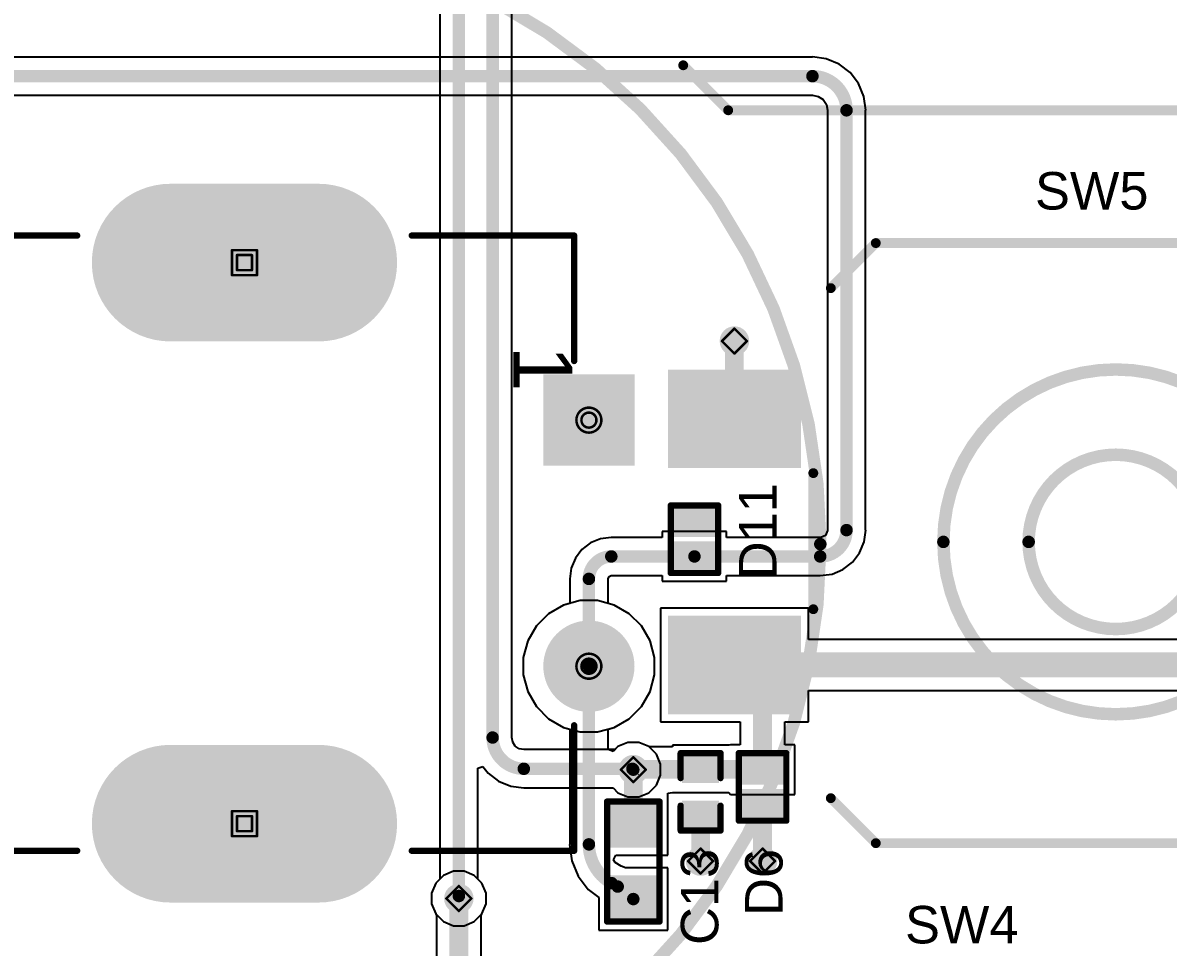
# Model space of a CAD drawing. Header units: inches. Extents: x -4 to 238, y -5 to 115.
# Drawn here: x 73.89 to 97.17, y 17.55 to 36.33 of the extents above; entities that cross this region are included whole.
import ezdxf

# ---------------------------------------------------------------- set-up
doc = ezdxf.new("R2010")
doc.units = ezdxf.units.IN
for name, color, linetype in [('Bottom Layer', 5, 'Continuous'), ('Bottom Solder', 6, 'Continuous'), ('Drill Drawing', 1, 'Continuous'), ('Mechanical 13', 56, 'Continuous'), ('Multi-Layer', 9, 'Continuous'), ('Pad Holes', 156, 'Continuous'), ('Top Layer', 1, 'Continuous'), ('Top Overlay', 2, 'Continuous'), ('Top Paste', 8, 'Continuous'), ('Top Solder', 216, 'Continuous'), ('Via Holes', 16, 'Continuous')]:
    doc.layers.add(name, color=color, linetype=linetype)
doc.styles.add('Arial', font='', dxfattribs={"height": 0.2})
doc.styles.get('Arial').set_extended_font_data('Arial')

# ---------------------------------------------------------------- blocks, each defined once
blk = doc.blocks.new('R___0603_3')
at = {"layer": 'Top Layer'}
for points in [[(-0.381, 0.4445), (-0.381, -0.4445), (-1.143, -0.4445), (-1.143, 0.4445)], [(1.143, 0.4445), (1.143, -0.4445), (0.381, -0.4445), (0.381, 0.4445)]]:
    blk.add_hatch(color=1, dxfattribs=at).paths.add_polyline_path(points)
at = {"layer": 'Top Paste'}
for points in [[(-0.381, 0.4445), (-0.381, -0.4445), (-1.143, -0.4445), (-1.143, 0.4445)], [(1.143, 0.4445), (1.143, -0.4445), (0.381, -0.4445), (0.381, 0.4445)]]:
    blk.add_hatch(color=8, dxfattribs=at).paths.add_polyline_path(points)
at = {"layer": 'Top Solder'}
for points in [[(-0.2794, 0.5461), (-0.2794, -0.5461), (-1.2446, -0.5461), (-1.2446, 0.5461)], [(1.2446, 0.5461), (1.2446, -0.5461), (0.2794, -0.5461), (0.2794, 0.5461)]]:
    blk.add_hatch(color=216, dxfattribs=at).paths.add_polyline_path(points)
at = {"layer": 'Top Overlay', "const_width": 0.127}
for points in [[(-1.2192, 0.5334), (-1.2192, -0.5334)], [(-1.2192, 0.5334), (1.2192, 0.5334)], [(1.2192, 0.5334), (1.2192, -0.5334)], [(-1.2192, -0.5334), (1.2192, -0.5334)]]:
    blk.add_lwpolyline(points, dxfattribs=at)
at = {"layer": 'Top Overlay', "const_width": 0.0635}
for points in [[(-1.25095, 0.5334, 1), (-1.18745, 0.5334, 1)], [(-1.25095, 0.5334, 1), (-1.18745, 0.5334, 1)], [(1.18745, 0.5334, 1), (1.25095, 0.5334, 1)], [(1.18745, 0.5334, 1), (1.25095, 0.5334, 1)], [(-1.25095, -0.5334, 1), (-1.18745, -0.5334, 1)], [(-1.25095, -0.5334, 1), (-1.18745, -0.5334, 1)], [(1.18745, -0.5334, 1), (1.25095, -0.5334, 1)], [(1.18745, -0.5334, 1), (1.25095, -0.5334, 1)]]:
    blk.add_lwpolyline(points, format="xyb", close=True, dxfattribs=at)
blk = doc.blocks.new('SOD_882_B__D___________8')
at = {"layer": 'Top Layer'}
for points in [[(-0.1, -0.4), (-0.6, -0.4), (-0.6, 0.4), (-0.1, 0.4)], [(0.6, -0.4), (0.1, -0.4), (0.1, 0.4), (0.6, 0.4)]]:
    blk.add_hatch(color=1, dxfattribs=at).paths.add_polyline_path(points)
at = {"layer": 'Top Paste'}
for points in [[(-0.1, -0.4), (-0.6, -0.4), (-0.6, 0.4), (-0.1, 0.4)], [(0.6, -0.4), (0.1, -0.4), (0.1, 0.4), (0.6, 0.4)]]:
    blk.add_hatch(color=8, dxfattribs=at).paths.add_polyline_path(points)
at = {"layer": 'Top Solder'}
for points in [[(-0.045, -0.455), (-0.655, -0.455), (-0.655, 0.455), (-0.045, 0.455)], [(0.655, -0.455), (0.045, -0.455), (0.045, 0.455), (0.655, 0.455)]]:
    blk.add_hatch(color=216, dxfattribs=at).paths.add_polyline_path(points)
at = {"layer": 'Top Overlay', "const_width": 0.127}
for points in [[(-0.686, -0.483), (-0.686, 0.483)], [(0.686, 0.483), (-0.686, 0.483)], [(0.686, -0.483), (0.686, 0.483)], [(0.686, -0.483), (-0.686, -0.483)]]:
    blk.add_lwpolyline(points, dxfattribs=at)
at = {"layer": 'Top Overlay', "const_width": 0.0635}
for points in [[(-0.718, 0.483, 1), (-0.654, 0.483, 1)], [(-0.718, 0.483, 1), (-0.654, 0.483, 1)], [(0.654, 0.483, 1), (0.718, 0.483, 1)], [(0.654, 0.483, 1), (0.718, 0.483, 1)], [(-0.718, -0.483, 1), (-0.654, -0.483, 1)], [(-0.718, -0.483, 1), (-0.654, -0.483, 1)], [(0.654, -0.483, 1), (0.718, -0.483, 1)], [(0.654, -0.483, 1), (0.718, -0.483, 1)]]:
    blk.add_lwpolyline(points, format="xyb", close=True, dxfattribs=at)
blk = doc.blocks.new('TL3300CF160Q__17')
at = {"layer": 'Top Layer'}
for points in [[(-6.5, 1.6), (-9, 1.6), (-9, 3.4), (-6.5, 3.4)], [(9, 1.6), (6.5, 1.6), (6.5, 3.4), (9, 3.4)], [(-6.5, -3.4), (-9, -3.4), (-9, -1.6), (-6.5, -1.6)], [(9, -3.4), (6.5, -3.4), (6.5, -1.6), (9, -1.6)]]:
    blk.add_hatch(color=1, dxfattribs=at).paths.add_polyline_path(points)
at = {"layer": 'Top Paste'}
for points in [[(-6.5, 1.6), (-9, 1.6), (-9, 3.4), (-6.5, 3.4)], [(9, 1.6), (6.5, 1.6), (6.5, 3.4), (9, 3.4)], [(-6.5, -3.4), (-9, -3.4), (-9, -1.6), (-6.5, -1.6)], [(9, -3.4), (6.5, -3.4), (6.5, -1.6), (9, -1.6)]]:
    blk.add_hatch(color=8, dxfattribs=at).paths.add_polyline_path(points)
at = {"layer": 'Top Solder'}
for points in [[(-6.398, 1.498), (-9.102, 1.498), (-9.102, 3.502), (-6.398, 3.502)], [(9.102, 1.498), (6.398, 1.498), (6.398, 3.502), (9.102, 3.502)], [(-6.398, -3.502), (-9.102, -3.502), (-9.102, -1.498), (-6.398, -1.498)], [(9.102, -3.502), (6.398, -3.502), (6.398, -1.498), (9.102, -1.498)]]:
    blk.add_hatch(color=216, dxfattribs=at).paths.add_polyline_path(points)
at = {"layer": 'Top Overlay', "const_width": 0.2}
for points in [[(-4.953, 6.121), (-5.867, 5.207)], [(4.877, 6.121), (-4.953, 6.121)], [(5.791, 5.207), (4.877, 6.121)], [(-7.087, 3.658), (-7.214, 3.785)], [(-6.96, 3.785), (-7.214, 3.785)], [(-6.96, 3.785), (-7.087, 3.658)], [(-6.121, 1.342), (-6.121, -1.295)], [(6.147, 1.368), (6.147, -1.397)], [(-4.953, -6.071), (-5.867, -5.156)], [(5.791, -5.156), (4.877, -6.071)], [(4.877, -6.071), (-4.953, -6.071)]]:
    blk.add_lwpolyline(points, dxfattribs=at)
at = {"layer": 'Top Overlay'}
for points, const_width in [([(-5.003, 6.121, 1), (-4.903, 6.121, 1)], 0.1), ([(-5.003, 6.121, 1), (-4.903, 6.121, 1)], 0.1), ([(4.827, 6.121, 1), (4.927, 6.121, 1)], 0.1), ([(4.827, 6.121, 1), (4.927, 6.121, 1)], 0.1), ([(-5.917, 5.207, 1), (-5.817, 5.207, 1)], 0.1), ([(5.741, 5.207, 1), (5.841, 5.207, 1)], 0.1), ([(-7.264, 3.785, 1), (-7.164, 3.785, 1)], 0.1), ([(-7.264, 3.785, 1), (-7.164, 3.785, 1)], 0.1), ([(-7.137, 3.658, 1), (-7.037, 3.658, 1)], 0.1), ([(-7.137, 3.658, 1), (-7.037, 3.658, 1)], 0.1), ([(-7.01, 3.785, 1), (-6.91, 3.785, 1)], 0.1), ([(-7.01, 3.785, 1), (-6.91, 3.785, 1)], 0.1), ([(3.503, 0, 1), (-3.503, 0, 1)], 0.254), ([(1.771, 0, 1), (-1.771, 0, 1)], 0.254), ([(-6.171, 1.342, 1), (-6.071, 1.342, 1)], 0.1), ([(6.097, 1.368, 1), (6.197, 1.368, 1)], 0.1), ([(-3.567, 0, 1), (-3.44, 0, 1)], 0.127), ([(-1.834, 0, 1), (-1.707, 0, 1)], 0.127), ([(1.707, 0, 1), (1.834, 0, 1)], 0.127), ([(3.44, 0, 1), (3.567, 0, 1)], 0.127), ([(-6.171, -1.295, 1), (-6.071, -1.295, 1)], 0.1), ([(6.097, -1.397, 1), (6.197, -1.397, 1)], 0.1), ([(-5.917, -5.156, 1), (-5.817, -5.156, 1)], 0.1), ([(5.741, -5.156, 1), (5.841, -5.156, 1)], 0.1), ([(-5.003, -6.071, 1), (-4.903, -6.071, 1)], 0.1), ([(-5.003, -6.071, 1), (-4.903, -6.071, 1)], 0.1), ([(4.827, -6.071, 1), (4.927, -6.071, 1)], 0.1), ([(4.827, -6.071, 1), (4.927, -6.071, 1)], 0.1)]:
    blk.add_lwpolyline(points, format="xyb", close=True, dxfattribs=dict(at, const_width=const_width))
blk = doc.blocks.new('TL3300CF160Q__18')
at = {"layer": 'Top Layer'}
for points in [[(-6.5, 1.6), (-9, 1.6), (-9, 3.4), (-6.5, 3.4)], [(9, 1.6), (6.5, 1.6), (6.5, 3.4), (9, 3.4)], [(-6.5, -3.4), (-9, -3.4), (-9, -1.6), (-6.5, -1.6)], [(9, -3.4), (6.5, -3.4), (6.5, -1.6), (9, -1.6)]]:
    blk.add_hatch(color=1, dxfattribs=at).paths.add_polyline_path(points)
at = {"layer": 'Top Paste'}
for points in [[(-6.5, 1.6), (-9, 1.6), (-9, 3.4), (-6.5, 3.4)], [(9, 1.6), (6.5, 1.6), (6.5, 3.4), (9, 3.4)], [(-6.5, -3.4), (-9, -3.4), (-9, -1.6), (-6.5, -1.6)], [(9, -3.4), (6.5, -3.4), (6.5, -1.6), (9, -1.6)]]:
    blk.add_hatch(color=8, dxfattribs=at).paths.add_polyline_path(points)
at = {"layer": 'Top Solder'}
for points in [[(-6.398, 1.498), (-9.102, 1.498), (-9.102, 3.502), (-6.398, 3.502)], [(9.102, 1.498), (6.398, 1.498), (6.398, 3.502), (9.102, 3.502)], [(-6.398, -3.502), (-9.102, -3.502), (-9.102, -1.498), (-6.398, -1.498)], [(9.102, -3.502), (6.398, -3.502), (6.398, -1.498), (9.102, -1.498)]]:
    blk.add_hatch(color=216, dxfattribs=at).paths.add_polyline_path(points)
at = {"layer": 'Top Overlay', "const_width": 0.2}
for points in [[(-4.953, 6.121), (-5.867, 5.207)], [(4.877, 6.121), (-4.953, 6.121)], [(5.791, 5.207), (4.877, 6.121)], [(-7.087, 3.658), (-7.214, 3.785)], [(-6.96, 3.785), (-7.214, 3.785)], [(-6.96, 3.785), (-7.087, 3.658)], [(-6.121, 1.342), (-6.121, -1.295)], [(6.147, 1.368), (6.147, -1.397)], [(-4.953, -6.071), (-5.867, -5.156)], [(5.791, -5.156), (4.877, -6.071)], [(4.877, -6.071), (-4.953, -6.071)]]:
    blk.add_lwpolyline(points, dxfattribs=at)
at = {"layer": 'Top Overlay'}
for points, const_width in [([(-5.003, 6.121, 1), (-4.903, 6.121, 1)], 0.1), ([(-5.003, 6.121, 1), (-4.903, 6.121, 1)], 0.1), ([(4.827, 6.121, 1), (4.927, 6.121, 1)], 0.1), ([(4.827, 6.121, 1), (4.927, 6.121, 1)], 0.1), ([(-5.917, 5.207, 1), (-5.817, 5.207, 1)], 0.1), ([(5.741, 5.207, 1), (5.841, 5.207, 1)], 0.1), ([(-7.264, 3.785, 1), (-7.164, 3.785, 1)], 0.1), ([(-7.264, 3.785, 1), (-7.164, 3.785, 1)], 0.1), ([(-7.137, 3.658, 1), (-7.037, 3.658, 1)], 0.1), ([(-7.137, 3.658, 1), (-7.037, 3.658, 1)], 0.1), ([(-7.01, 3.785, 1), (-6.91, 3.785, 1)], 0.1), ([(-7.01, 3.785, 1), (-6.91, 3.785, 1)], 0.1), ([(3.503, 0, 1), (-3.503, 0, 1)], 0.254), ([(1.771, 0, 1), (-1.771, 0, 1)], 0.254), ([(-6.171, 1.342, 1), (-6.071, 1.342, 1)], 0.1), ([(6.097, 1.368, 1), (6.197, 1.368, 1)], 0.1), ([(-3.567, 0, 1), (-3.44, 0, 1)], 0.127), ([(-1.834, 0, 1), (-1.707, 0, 1)], 0.127), ([(1.707, 0, 1), (1.834, 0, 1)], 0.127), ([(3.44, 0, 1), (3.567, 0, 1)], 0.127), ([(-6.171, -1.295, 1), (-6.071, -1.295, 1)], 0.1), ([(6.097, -1.397, 1), (6.197, -1.397, 1)], 0.1), ([(-5.917, -5.156, 1), (-5.817, -5.156, 1)], 0.1), ([(5.741, -5.156, 1), (5.841, -5.156, 1)], 0.1), ([(-5.003, -6.071, 1), (-4.903, -6.071, 1)], 0.1), ([(-5.003, -6.071, 1), (-4.903, -6.071, 1)], 0.1), ([(4.827, -6.071, 1), (4.927, -6.071, 1)], 0.1), ([(4.827, -6.071, 1), (4.927, -6.071, 1)], 0.1)]:
    blk.add_lwpolyline(points, format="xyb", close=True, dxfattribs=dict(at, const_width=const_width))
blk = doc.blocks.new('PEC11R_4215F_S0024_20')
at = {"layer": 'Bottom Layer'}
blk.add_hatch(color=5, dxfattribs=at).paths.add_polyline_path([(-3.325, 7.825), (-1.675, 7.825), (-1.675, 6.175), (-3.325, 6.175)])
h = blk.add_hatch(color=5, dxfattribs=at)
edge = h.paths.add_edge_path()
edge.add_arc((2.5, 7), 0.825, 0, 360)
h = blk.add_hatch(color=5, dxfattribs=at)
edge = h.paths.add_edge_path()
edge.add_arc((-5.7, -1.5), 1.5, 180, 360)
edge.add_line((-4.2, -1.5), (-4.2, 1.5))
edge.add_arc((-5.7, 1.5), 1.5, 0, 180)
edge.add_line((-7.2, 1.5), (-7.2, -1.5))
h = blk.add_hatch(color=5, dxfattribs=at)
edge = h.paths.add_edge_path()
edge.add_arc((5.7, -1.5), 1.5, 180, 360)
edge.add_line((7.2, -1.5), (7.2, 1.5))
edge.add_arc((5.7, 1.5), 1.5, 0, 180)
edge.add_line((4.2, 1.5), (4.2, -1.5))
h = blk.add_hatch(color=5, dxfattribs=at)
edge = h.paths.add_edge_path()
edge.add_arc((-2.5, -7.5), 0.825, 0, 360)
h = blk.add_hatch(color=5, dxfattribs=at)
edge = h.paths.add_edge_path()
edge.add_arc((0, -7.5), 0.825, 0, 360)
h = blk.add_hatch(color=5, dxfattribs=at)
edge = h.paths.add_edge_path()
edge.add_arc((2.5, -7.5), 0.825, 0, 360)
at = {"layer": 'Bottom Solder'}
blk.add_hatch(color=6, dxfattribs=at).paths.add_polyline_path([(-3.427, 7.927), (-1.573, 7.927), (-1.573, 6.073), (-3.427, 6.073)])
h = blk.add_hatch(color=6, dxfattribs=at)
edge = h.paths.add_edge_path()
edge.add_arc((2.5, 7), 0.927, 0, 360)
h = blk.add_hatch(color=6, dxfattribs=at)
edge = h.paths.add_edge_path()
edge.add_arc((-5.7, -1.5), 1.602, 180, 360)
edge.add_line((-4.098, -1.5), (-4.098, 1.5))
edge.add_arc((-5.7, 1.5), 1.602, 0, 180)
edge.add_line((-7.302, 1.5), (-7.302, -1.5))
h = blk.add_hatch(color=6, dxfattribs=at)
edge = h.paths.add_edge_path()
edge.add_arc((5.7, -1.5), 1.602, 180, 360)
edge.add_line((7.302, -1.5), (7.302, 1.5))
edge.add_arc((5.7, 1.5), 1.602, 0, 180)
edge.add_line((4.098, 1.5), (4.098, -1.5))
h = blk.add_hatch(color=6, dxfattribs=at)
edge = h.paths.add_edge_path()
edge.add_arc((-2.5, -7.5), 0.927, 0, 360)
h = blk.add_hatch(color=6, dxfattribs=at)
edge = h.paths.add_edge_path()
edge.add_arc((0, -7.5), 0.927, 0, 360)
h = blk.add_hatch(color=6, dxfattribs=at)
edge = h.paths.add_edge_path()
edge.add_arc((2.5, -7.5), 0.927, 0, 360)
at = {"layer": 'Multi-Layer'}
blk.add_hatch(color=9, dxfattribs=at).paths.add_polyline_path([(-3.325, 7.825), (-1.675, 7.825), (-1.675, 6.175), (-3.325, 6.175)])
h = blk.add_hatch(color=9, dxfattribs=at)
edge = h.paths.add_edge_path()
edge.add_arc((2.5, 7), 0.825, 0, 360)
h = blk.add_hatch(color=9, dxfattribs=at)
edge = h.paths.add_edge_path()
edge.add_arc((-5.7, -1.5), 1.5, 180, 360)
edge.add_line((-4.2, -1.5), (-4.2, 1.5))
edge.add_arc((-5.7, 1.5), 1.5, 0, 180)
edge.add_line((-7.2, 1.5), (-7.2, -1.5))
h = blk.add_hatch(color=9, dxfattribs=at)
edge = h.paths.add_edge_path()
edge.add_arc((5.7, -1.5), 1.5, 180, 360)
edge.add_line((7.2, -1.5), (7.2, 1.5))
edge.add_arc((5.7, 1.5), 1.5, 0, 180)
edge.add_line((4.2, 1.5), (4.2, -1.5))
h = blk.add_hatch(color=9, dxfattribs=at)
edge = h.paths.add_edge_path()
edge.add_arc((-2.5, -7.5), 0.825, 0, 360)
h = blk.add_hatch(color=9, dxfattribs=at)
edge = h.paths.add_edge_path()
edge.add_arc((0, -7.5), 0.825, 0, 360)
h = blk.add_hatch(color=9, dxfattribs=at)
edge = h.paths.add_edge_path()
edge.add_arc((2.5, -7.5), 0.825, 0, 360)
at = {"layer": 'Pad Holes'}
h = blk.add_hatch(color=7, dxfattribs=at)
edge = h.paths.add_edge_path()
edge.add_arc((-2.5, 7), 0.55, 0, 360)
h = blk.add_hatch(color=7, dxfattribs=at)
edge = h.paths.add_edge_path()
edge.add_arc((2.5, 7), 0.55, 0, 360)
for points in [[(-6.7, -1.4), (-6.7, 1.4), (-4.7, 1.4), (-4.7, -1.4)], [(4.7, -1.4), (4.7, 1.4), (6.7, 1.4), (6.7, -1.4)]]:
    blk.add_hatch(color=7, dxfattribs=at).paths.add_polyline_path(points)
h = blk.add_hatch(color=7, dxfattribs=at)
edge = h.paths.add_edge_path()
edge.add_arc((-2.5, -7.5), 0.55, 0, 360)
h = blk.add_hatch(color=7, dxfattribs=at)
edge = h.paths.add_edge_path()
edge.add_arc((0, -7.5), 0.55, 0, 360)
h = blk.add_hatch(color=7, dxfattribs=at)
edge = h.paths.add_edge_path()
edge.add_arc((2.5, -7.5), 0.55, 0, 360)
at = {"layer": 'Top Layer'}
blk.add_hatch(color=1, dxfattribs=at).paths.add_polyline_path([(-3.325, 7.825), (-1.675, 7.825), (-1.675, 6.175), (-3.325, 6.175)])
h = blk.add_hatch(color=1, dxfattribs=at)
edge = h.paths.add_edge_path()
edge.add_arc((2.5, 7), 0.825, 0, 360)
h = blk.add_hatch(color=1, dxfattribs=at)
edge = h.paths.add_edge_path()
edge.add_arc((-5.7, -1.5), 1.5, 180, 360)
edge.add_line((-4.2, -1.5), (-4.2, 1.5))
edge.add_arc((-5.7, 1.5), 1.5, 0, 180)
edge.add_line((-7.2, 1.5), (-7.2, -1.5))
h = blk.add_hatch(color=1, dxfattribs=at)
edge = h.paths.add_edge_path()
edge.add_arc((5.7, -1.5), 1.5, 180, 360)
edge.add_line((7.2, -1.5), (7.2, 1.5))
edge.add_arc((5.7, 1.5), 1.5, 0, 180)
edge.add_line((4.2, 1.5), (4.2, -1.5))
h = blk.add_hatch(color=1, dxfattribs=at)
edge = h.paths.add_edge_path()
edge.add_arc((-2.5, -7.5), 0.825, 0, 360)
h = blk.add_hatch(color=1, dxfattribs=at)
edge = h.paths.add_edge_path()
edge.add_arc((0, -7.5), 0.825, 0, 360)
h = blk.add_hatch(color=1, dxfattribs=at)
edge = h.paths.add_edge_path()
edge.add_arc((2.5, -7.5), 0.825, 0, 360)
at = {"layer": 'Top Solder'}
blk.add_hatch(color=216, dxfattribs=at).paths.add_polyline_path([(-3.427, 7.927), (-1.573, 7.927), (-1.573, 6.073), (-3.427, 6.073)])
h = blk.add_hatch(color=216, dxfattribs=at)
edge = h.paths.add_edge_path()
edge.add_arc((2.5, 7), 0.927, 0, 360)
h = blk.add_hatch(color=216, dxfattribs=at)
edge = h.paths.add_edge_path()
edge.add_arc((-5.7, -1.5), 1.602, 180, 360)
edge.add_line((-4.098, -1.5), (-4.098, 1.5))
edge.add_arc((-5.7, 1.5), 1.602, 0, 180)
edge.add_line((-7.302, 1.5), (-7.302, -1.5))
h = blk.add_hatch(color=216, dxfattribs=at)
edge = h.paths.add_edge_path()
edge.add_arc((5.7, -1.5), 1.602, 180, 360)
edge.add_line((7.302, -1.5), (7.302, 1.5))
edge.add_arc((5.7, 1.5), 1.602, 0, 180)
edge.add_line((4.098, 1.5), (4.098, -1.5))
h = blk.add_hatch(color=216, dxfattribs=at)
edge = h.paths.add_edge_path()
edge.add_arc((-2.5, -7.5), 0.927, 0, 360)
h = blk.add_hatch(color=216, dxfattribs=at)
edge = h.paths.add_edge_path()
edge.add_arc((0, -7.5), 0.927, 0, 360)
h = blk.add_hatch(color=216, dxfattribs=at)
edge = h.paths.add_edge_path()
edge.add_arc((2.5, -7.5), 0.927, 0, 360)
at = {"layer": 'Top Overlay', "const_width": 0.127}
for points in [[(-6.25, 3.4), (-6.25, 6.7)], [(-3.7, 6.7), (-6.25, 6.7)], [(6.25, 6.7), (3.7, 6.7)], [(6.25, 3.4), (6.25, 6.7)], [(-6.25, -6.7), (-6.25, -3.4)], [(6.25, -6.7), (6.25, -3.4)], [(-3.7, -6.7), (-6.25, -6.7)], [(6.25, -6.7), (3.7, -6.7)]]:
    blk.add_lwpolyline(points, dxfattribs=at)
at = {"layer": 'Top Overlay', "const_width": 0.0635}
for points in [[(-6.282, 6.7, 1), (-6.218, 6.7, 1)], [(-6.282, 6.7, 1), (-6.218, 6.7, 1)], [(-3.732, 6.7, 1), (-3.668, 6.7, 1)], [(3.668, 6.7, 1), (3.732, 6.7, 1)], [(6.218, 6.7, 1), (6.282, 6.7, 1)], [(6.218, 6.7, 1), (6.282, 6.7, 1)], [(-6.282, 3.4, 1), (-6.218, 3.4, 1)], [(6.218, 3.4, 1), (6.282, 3.4, 1)], [(-6.282, -3.4, 1), (-6.218, -3.4, 1)], [(6.218, -3.4, 1), (6.282, -3.4, 1)], [(-6.282, -6.7, 1), (-6.218, -6.7, 1)], [(-6.282, -6.7, 1), (-6.218, -6.7, 1)], [(-3.732, -6.7, 1), (-3.668, -6.7, 1)], [(3.668, -6.7, 1), (3.732, -6.7, 1)], [(6.218, -6.7, 1), (6.282, -6.7, 1)], [(6.218, -6.7, 1), (6.282, -6.7, 1)]]:
    blk.add_lwpolyline(points, format="xyb", close=True, dxfattribs=at)
at = {"layer": 'Top Overlay', "style": 'Arial'}
for s, p in [('1', (-4.013, 5.461)), ('A', (-4.428, -6.096)), ('COM', (-1.147, -6.133)), ('B', (3.785, -6.096))]:
    blk.add_text(s, height=1.2, dxfattribs=at).set_placement(p)
blk = doc.blocks.new('SOD_882_B__D___________69')
at = {"layer": 'Top Layer'}
for points in [[(-0.1, -0.4), (-0.6, -0.4), (-0.6, 0.4), (-0.1, 0.4)], [(0.6, -0.4), (0.1, -0.4), (0.1, 0.4), (0.6, 0.4)]]:
    blk.add_hatch(color=1, dxfattribs=at).paths.add_polyline_path(points)
at = {"layer": 'Top Paste'}
for points in [[(-0.1, -0.4), (-0.6, -0.4), (-0.6, 0.4), (-0.1, 0.4)], [(0.6, -0.4), (0.1, -0.4), (0.1, 0.4), (0.6, 0.4)]]:
    blk.add_hatch(color=8, dxfattribs=at).paths.add_polyline_path(points)
at = {"layer": 'Top Solder'}
for points in [[(-0.045, -0.455), (-0.655, -0.455), (-0.655, 0.455), (-0.045, 0.455)], [(0.655, -0.455), (0.045, -0.455), (0.045, 0.455), (0.655, 0.455)]]:
    blk.add_hatch(color=216, dxfattribs=at).paths.add_polyline_path(points)
at = {"layer": 'Top Overlay', "const_width": 0.127}
for points in [[(-0.686, 0.483), (-0.686, -0.483)], [(-0.686, 0.483), (0.686, 0.483)], [(0.686, 0.483), (0.686, -0.483)], [(-0.686, -0.483), (0.686, -0.483)]]:
    blk.add_lwpolyline(points, dxfattribs=at)
at = {"layer": 'Top Overlay', "const_width": 0.0635}
for points in [[(-0.718, 0.483, 1), (-0.654, 0.483, 1)], [(-0.718, 0.483, 1), (-0.654, 0.483, 1)], [(0.654, 0.483, 1), (0.718, 0.483, 1)], [(0.654, 0.483, 1), (0.718, 0.483, 1)], [(-0.718, -0.483, 1), (-0.654, -0.483, 1)], [(-0.718, -0.483, 1), (-0.654, -0.483, 1)], [(0.654, -0.483, 1), (0.718, -0.483, 1)], [(0.654, -0.483, 1), (0.718, -0.483, 1)]]:
    blk.add_lwpolyline(points, format="xyb", close=True, dxfattribs=at)
blk = doc.blocks.new('C___0402_77')
at = {"layer": 'Top Layer'}
for points in [[(-0.699, -0.318), (-0.699, 0.318), (-0.241, 0.318), (-0.241, -0.318)], [(0.241, -0.318), (0.241, 0.318), (0.699, 0.318), (0.699, -0.318)]]:
    blk.add_hatch(color=1, dxfattribs=at).paths.add_polyline_path(points)
at = {"layer": 'Top Paste'}
for points in [[(-0.699, -0.318), (-0.699, 0.318), (-0.241, 0.318), (-0.241, -0.318)], [(0.241, -0.318), (0.241, 0.318), (0.699, 0.318), (0.699, -0.318)]]:
    blk.add_hatch(color=8, dxfattribs=at).paths.add_polyline_path(points)
at = {"layer": 'Top Solder'}
for points in [[(-0.759, -0.377), (-0.759, 0.377), (-0.181, 0.377), (-0.181, -0.377)], [(0.181, -0.377), (0.181, 0.377), (0.758, 0.377), (0.758, -0.377)]]:
    blk.add_hatch(color=216, dxfattribs=at).paths.add_polyline_path(points)
at = {"layer": 'Top Overlay', "const_width": 0.127}
for points in [[(-0.787, 0.406), (-0.787, -0.406)], [(-0.279, 0.406), (-0.787, 0.406)], [(0.279, 0.406), (0.787, 0.406)], [(0.787, 0.406), (0.787, -0.406)], [(-0.787, -0.406), (-0.279, -0.406)], [(0.279, -0.406), (0.787, -0.406)]]:
    blk.add_lwpolyline(points, dxfattribs=at)
at = {"layer": 'Top Overlay', "const_width": 0.0635}
for points in [[(-0.819, 0.406, 1), (-0.756, 0.406, 1)], [(-0.819, 0.406, 1), (-0.756, 0.406, 1)], [(-0.311, 0.406, 1), (-0.248, 0.406, 1)], [(0.248, 0.406, 1), (0.311, 0.406, 1)], [(0.756, 0.406, 1), (0.819, 0.406, 1)], [(0.756, 0.406, 1), (0.819, 0.406, 1)], [(-0.819, -0.406, 1), (-0.756, -0.406, 1)], [(-0.819, -0.406, 1), (-0.756, -0.406, 1)], [(-0.311, -0.406, 1), (-0.248, -0.406, 1)], [(0.248, -0.406, 1), (0.311, -0.406, 1)], [(0.756, -0.406, 1), (0.819, -0.406, 1)], [(0.756, -0.406, 1), (0.819, -0.406, 1)]]:
    blk.add_lwpolyline(points, format="xyb", close=True, dxfattribs=at)

msp = doc.modelspace()

# ---------------------------------------------------------------- hatches: boundary and pattern name
at = {"layer": 'Bottom Layer'}
h = msp.add_hatch(color=5, dxfattribs=at)
edge = h.paths.add_edge_path()
edge.add_arc((88.354, 29.866), 0.3, 0, 360)
h = msp.add_hatch(color=5, dxfattribs=at)
edge = h.paths.add_edge_path()
edge.add_arc((86.299, 21.158), 0.3, 0, 360)
h = msp.add_hatch(color=5, dxfattribs=at)
edge = h.paths.add_edge_path()
edge.add_arc((87.666, 19.301), 0.3, 0, 360)
h = msp.add_hatch(color=5, dxfattribs=at)
edge = h.paths.add_edge_path()
edge.add_arc((88.925, 19.301), 0.3, 0, 360)
h = msp.add_hatch(color=5, dxfattribs=at)
edge = h.paths.add_edge_path()
edge.add_arc((82.753, 18.54), 0.3, 0, 360)
at = {"layer": 'Top Layer'}
h = msp.add_hatch(color=1, dxfattribs=at)
edge = h.paths.add_edge_path()
edge.add_arc((88.354, 29.866), 0.3, 0, 360)
h = msp.add_hatch(color=1, dxfattribs=at)
edge = h.paths.add_edge_path()
edge.add_arc((86.299, 21.158), 0.3, 0, 360)
h = msp.add_hatch(color=1, dxfattribs=at)
edge = h.paths.add_edge_path()
edge.add_arc((87.666, 19.301), 0.3, 0, 360)
h = msp.add_hatch(color=1, dxfattribs=at)
edge = h.paths.add_edge_path()
edge.add_arc((88.925, 19.301), 0.3, 0, 360)
h = msp.add_hatch(color=1, dxfattribs=at)
edge = h.paths.add_edge_path()
edge.add_arc((82.753, 18.54), 0.3, 0, 360)
at = {"layer": 'Via Holes'}
h = msp.add_hatch(color=7, dxfattribs=at)
edge = h.paths.add_edge_path()
edge.add_arc((88.354, 29.866), 0.15, 0, 360)
h = msp.add_hatch(color=7, dxfattribs=at)
edge = h.paths.add_edge_path()
edge.add_arc((86.299, 21.158), 0.15, 0, 360)
h = msp.add_hatch(color=7, dxfattribs=at)
edge = h.paths.add_edge_path()
edge.add_arc((87.666, 19.301), 0.15, 0, 360)
h = msp.add_hatch(color=7, dxfattribs=at)
edge = h.paths.add_edge_path()
edge.add_arc((88.925, 19.301), 0.15, 0, 360)
h = msp.add_hatch(color=7, dxfattribs=at)
edge = h.paths.add_edge_path()
edge.add_arc((82.753, 18.54), 0.15, 0, 360)

# ---------------------------------------------------------------- linework, layer by layer
at = {"layer": 'Bottom Layer'}
for p, q in [((83.827, 21.811), (83.827, 45.705)), ((82.365, 45.142), (82.365, 18.935)), ((84.882, 24.502), (84.578, 24.327)), ((85.221, 24.593), (84.882, 24.502)), ((85.572, 24.593), (85.221, 24.593)), ((85.911, 24.502), (85.572, 24.593)), ((86.215, 24.327), (85.911, 24.502)), ((84.578, 24.327), (84.33, 24.079)), ((86.463, 24.079), (86.215, 24.327)), ((84.33, 24.079), (84.154, 23.775)), ((86.639, 23.775), (86.463, 24.079)), ((84.154, 23.775), (84.063, 23.436)), ((86.729, 23.436), (86.639, 23.775)), ((84.063, 23.436), (84.063, 23.085)), ((86.729, 23.085), (86.729, 23.436)), ((84.063, 23.085), (84.154, 22.746)), ((86.639, 22.746), (86.729, 23.085)), ((84.154, 22.746), (84.33, 22.442)), ((86.463, 22.442), (86.639, 22.746)), ((84.33, 22.442), (84.578, 22.194)), ((86.215, 22.194), (86.463, 22.442)), ((84.578, 22.194), (84.882, 22.018)), ((85.911, 22.018), (86.215, 22.194)), ((84.882, 22.018), (85.221, 21.927)), ((85.221, 21.927), (85.572, 21.927)), ((85.572, 21.927), (85.911, 22.018)), ((83.828, 21.811), (83.827, 21.811)), ((83.847, 21.717), (83.828, 21.811)), ((83.9, 21.638), (83.847, 21.717)), ((86.189, 21.712), (85.985, 21.628)), ((86.409, 21.712), (86.189, 21.712)), ((86.613, 21.628), (86.409, 21.712)), ((83.98, 21.584), (83.9, 21.638)), ((84.074, 21.565), (83.98, 21.584)), ((85.922, 21.565), (84.074, 21.565)), ((84.074, 21.565), (84.074, 21.565)), ((85.985, 21.628), (85.922, 21.565)), ((86.769, 21.472), (86.613, 21.628)), ((86.853, 21.268), (86.769, 21.472)), ((83.142, 21.191), (83.243, 21.225)), ((83.142, 18.935), (83.142, 21.191)), ((83.243, 21.225), (83.349, 21.087)), ((86.853, 21.048), (86.853, 21.268)), ((83.349, 21.087), (83.562, 20.924)), ((86.769, 20.844), (86.853, 21.048)), ((83.562, 20.924), (83.809, 20.822)), ((83.809, 20.822), (84.074, 20.787)), ((84.074, 20.787), (84.074, 20.788)), ((84.074, 20.788), (85.886, 20.788)), ((85.886, 20.788), (85.985, 20.689)), ((86.613, 20.689), (86.769, 20.844)), ((85.985, 20.689), (86.189, 20.604)), ((86.189, 20.604), (86.409, 20.604)), ((86.409, 20.604), (86.613, 20.689)), ((82.284, 18.854), (82.199, 18.651)), ((82.365, 18.935), (82.284, 18.854)), ((83.223, 18.854), (83.142, 18.935)), ((83.307, 18.651), (83.223, 18.854)), ((82.199, 18.651), (82.199, 18.43)), ((83.307, 18.43), (83.307, 18.651)), ((82.199, 18.43), (82.284, 18.227)), ((83.223, 18.227), (83.307, 18.43)), ((82.284, 18.227), (82.439, 18.071)), ((83.067, 18.071), (83.223, 18.227)), ((82.439, 18.071), (82.643, 17.986)), ((82.643, 17.986), (82.863, 17.986)), ((82.863, 17.986), (83.067, 18.071))]:
    msp.add_line(p, q, dxfattribs=at)
at = {"layer": 'Bottom Layer', "const_width": 0.254}
for points in [[(83.439, 21.811), (83.439, 45.705)], [(82.753, 18.591), (82.753, 45.142)], [(84.074, 21.176), (86.281, 21.176)], [(86.281, 21.176), (86.299, 21.158)]]:
    msp.add_lwpolyline(points, dxfattribs=at)
at = {"layer": 'Bottom Layer', "const_width": 0.127}
for points in [[(83.376, 21.811, 1), (83.502, 21.811, 1)], [(83.376, 21.811, 1), (83.502, 21.811, 1)], [(84.01, 21.176, 1), (84.137, 21.176, 1)], [(84.01, 21.176, 1), (84.137, 21.176, 1)], [(86.217, 21.176, 1), (86.344, 21.176, 1)], [(86.217, 21.176, 1), (86.344, 21.176, 1)], [(86.235, 21.158, 1), (86.362, 21.158, 1)], [(82.69, 18.591, 1), (82.817, 18.591, 1)]]:
    msp.add_lwpolyline(points, format="xyb", close=True, dxfattribs=at)
at = {"layer": 'Bottom Layer', "const_width": 0.254}
msp.add_lwpolyline([(84.074, 21.176, -0.414214), (83.439, 21.811)], format="xyb", dxfattribs=at)
at = {"layer": 'Drill Drawing', "const_width": 0.0508}
for points in [[(78.142, 31.714), (78.65, 31.714)], [(78.142, 31.206), (78.142, 31.714)], [(78.65, 31.206), (78.65, 31.714)], [(78.244, 31.613), (78.549, 31.613)], [(78.244, 31.308), (78.244, 31.613)], [(78.549, 31.308), (78.549, 31.613)], [(78.142, 31.206), (78.65, 31.206)], [(78.244, 31.308), (78.549, 31.308)], [(88.1, 29.866), (88.354, 30.12)], [(88.354, 30.12), (88.608, 29.866)], [(88.1, 29.866), (88.354, 29.612)], [(88.354, 29.612), (88.608, 29.866)], [(86.045, 21.158), (86.299, 21.412)], [(86.299, 21.412), (86.553, 21.158)], [(86.045, 21.158), (86.299, 20.904)], [(86.299, 20.904), (86.553, 21.158)], [(78.142, 20.314), (78.65, 20.314)], [(78.142, 19.806), (78.142, 20.314)], [(78.65, 19.806), (78.65, 20.314)], [(78.244, 20.213), (78.549, 20.213)], [(78.244, 19.908), (78.244, 20.213)], [(78.549, 19.908), (78.549, 20.213)], [(78.142, 19.806), (78.65, 19.806)], [(78.244, 19.908), (78.549, 19.908)], [(87.412, 19.301), (87.666, 19.555)], [(87.666, 19.555), (87.92, 19.301)], [(88.671, 19.301), (88.925, 19.555)], [(88.925, 19.555), (89.179, 19.301)], [(87.412, 19.301), (87.666, 19.047)], [(87.666, 19.047), (87.92, 19.301)], [(88.671, 19.301), (88.925, 19.047)], [(88.925, 19.047), (89.179, 19.301)], [(82.499, 18.54), (82.753, 18.794)], [(82.753, 18.794), (83.007, 18.54)], [(82.499, 18.54), (82.753, 18.286)], [(82.753, 18.286), (83.007, 18.54)]]:
    msp.add_lwpolyline(points, dxfattribs=at)
at = {"layer": 'Drill Drawing'}
for points, const_width in [([(78.13, 31.714, 1), (78.155, 31.714, 1)], 0.0254), ([(78.13, 31.714, 1), (78.155, 31.714, 1)], 0.0254), ([(78.638, 31.714, 1), (78.663, 31.714, 1)], 0.0254), ([(78.638, 31.714, 1), (78.663, 31.714, 1)], 0.0254), ([(78.231, 31.613, 1), (78.257, 31.613, 1)], 0.0254), ([(78.231, 31.613, 1), (78.257, 31.613, 1)], 0.0254), ([(78.536, 31.613, 1), (78.561, 31.613, 1)], 0.0254), ([(78.536, 31.613, 1), (78.561, 31.613, 1)], 0.0254), ([(78.13, 31.206, 1), (78.155, 31.206, 1)], 0.0254), ([(78.13, 31.206, 1), (78.155, 31.206, 1)], 0.0254), ([(78.231, 31.308, 1), (78.257, 31.308, 1)], 0.0254), ([(78.231, 31.308, 1), (78.257, 31.308, 1)], 0.0254), ([(78.536, 31.308, 1), (78.561, 31.308, 1)], 0.0254), ([(78.536, 31.308, 1), (78.561, 31.308, 1)], 0.0254), ([(78.638, 31.206, 1), (78.663, 31.206, 1)], 0.0254), ([(78.638, 31.206, 1), (78.663, 31.206, 1)], 0.0254), ([(88.342, 30.12, 1), (88.367, 30.12, 1)], 0.0254), ([(88.342, 30.12, 1), (88.367, 30.12, 1)], 0.0254), ([(88.088, 29.866, 1), (88.113, 29.866, 1)], 0.0254), ([(88.088, 29.866, 1), (88.113, 29.866, 1)], 0.0254), ([(88.596, 29.866, 1), (88.621, 29.866, 1)], 0.0254), ([(88.596, 29.866, 1), (88.621, 29.866, 1)], 0.0254), ([(88.342, 29.612, 1), (88.367, 29.612, 1)], 0.0254), ([(88.342, 29.612, 1), (88.367, 29.612, 1)], 0.0254), ([(85.65, 28.26, 1), (85.142, 28.26, 1)], 0.0508), ([(85.549, 28.26, 1), (85.244, 28.26, 1)], 0.0508), ([(85.13, 28.26, 1), (85.155, 28.26, 1)], 0.0254), ([(85.231, 28.26, 1), (85.257, 28.26, 1)], 0.0254), ([(85.536, 28.26, 1), (85.561, 28.26, 1)], 0.0254), ([(85.638, 28.26, 1), (85.663, 28.26, 1)], 0.0254), ([(85.65, 23.26, 1), (85.142, 23.26, 1)], 0.0508), ([(85.13, 23.26, 1), (85.155, 23.26, 1)], 0.0254), ([(85.549, 23.26, 1), (85.244, 23.26, 1)], 0.0508), ([(85.231, 23.26, 1), (85.257, 23.26, 1)], 0.0254), ([(85.536, 23.26, 1), (85.561, 23.26, 1)], 0.0254), ([(85.638, 23.26, 1), (85.663, 23.26, 1)], 0.0254), ([(86.286, 21.412, 1), (86.312, 21.412, 1)], 0.0254), ([(86.286, 21.412, 1), (86.312, 21.412, 1)], 0.0254), ([(86.032, 21.158, 1), (86.058, 21.158, 1)], 0.0254), ([(86.032, 21.158, 1), (86.058, 21.158, 1)], 0.0254), ([(86.54, 21.158, 1), (86.566, 21.158, 1)], 0.0254), ([(86.54, 21.158, 1), (86.566, 21.158, 1)], 0.0254), ([(86.286, 20.904, 1), (86.312, 20.904, 1)], 0.0254), ([(86.286, 20.904, 1), (86.312, 20.904, 1)], 0.0254), ([(78.13, 20.314, 1), (78.155, 20.314, 1)], 0.0254), ([(78.13, 20.314, 1), (78.155, 20.314, 1)], 0.0254), ([(78.638, 20.314, 1), (78.663, 20.314, 1)], 0.0254), ([(78.638, 20.314, 1), (78.663, 20.314, 1)], 0.0254), ([(78.231, 20.213, 1), (78.257, 20.213, 1)], 0.0254), ([(78.231, 20.213, 1), (78.257, 20.213, 1)], 0.0254), ([(78.536, 20.213, 1), (78.561, 20.213, 1)], 0.0254), ([(78.536, 20.213, 1), (78.561, 20.213, 1)], 0.0254), ([(78.13, 19.806, 1), (78.155, 19.806, 1)], 0.0254), ([(78.13, 19.806, 1), (78.155, 19.806, 1)], 0.0254), ([(78.231, 19.908, 1), (78.257, 19.908, 1)], 0.0254), ([(78.231, 19.908, 1), (78.257, 19.908, 1)], 0.0254), ([(78.536, 19.908, 1), (78.561, 19.908, 1)], 0.0254), ([(78.536, 19.908, 1), (78.561, 19.908, 1)], 0.0254), ([(78.638, 19.806, 1), (78.663, 19.806, 1)], 0.0254), ([(78.638, 19.806, 1), (78.663, 19.806, 1)], 0.0254), ([(87.653, 19.555, 1), (87.679, 19.555, 1)], 0.0254), ([(87.653, 19.555, 1), (87.679, 19.555, 1)], 0.0254), ([(88.913, 19.555, 1), (88.938, 19.555, 1)], 0.0254), ([(88.913, 19.555, 1), (88.938, 19.555, 1)], 0.0254), ([(87.399, 19.301, 1), (87.425, 19.301, 1)], 0.0254), ([(87.399, 19.301, 1), (87.425, 19.301, 1)], 0.0254), ([(87.907, 19.301, 1), (87.933, 19.301, 1)], 0.0254), ([(87.907, 19.301, 1), (87.933, 19.301, 1)], 0.0254), ([(88.659, 19.301, 1), (88.684, 19.301, 1)], 0.0254), ([(88.659, 19.301, 1), (88.684, 19.301, 1)], 0.0254), ([(89.167, 19.301, 1), (89.192, 19.301, 1)], 0.0254), ([(89.167, 19.301, 1), (89.192, 19.301, 1)], 0.0254), ([(87.653, 19.047, 1), (87.679, 19.047, 1)], 0.0254), ([(87.653, 19.047, 1), (87.679, 19.047, 1)], 0.0254), ([(88.913, 19.047, 1), (88.938, 19.047, 1)], 0.0254), ([(88.913, 19.047, 1), (88.938, 19.047, 1)], 0.0254), ([(82.74, 18.794, 1), (82.766, 18.794, 1)], 0.0254), ([(82.74, 18.794, 1), (82.766, 18.794, 1)], 0.0254), ([(82.486, 18.54, 1), (82.512, 18.54, 1)], 0.0254), ([(82.486, 18.54, 1), (82.512, 18.54, 1)], 0.0254), ([(82.995, 18.54, 1), (83.02, 18.54, 1)], 0.0254), ([(82.995, 18.54, 1), (83.02, 18.54, 1)], 0.0254), ([(82.74, 18.286, 1), (82.766, 18.286, 1)], 0.0254), ([(82.74, 18.286, 1), (82.766, 18.286, 1)], 0.0254)]:
    msp.add_lwpolyline(points, format="xyb", close=True, dxfattribs=dict(at, const_width=const_width))
at = {"layer": 'Mechanical 13'}
for points, const_width in [([(90.1, 25.74, 1), (65.1, 25.74, 1)], 0.254), ([(90.036, 25.74, 1), (90.163, 25.74, 1)], 0.127)]:
    msp.add_lwpolyline(points, format="xyb", close=True, dxfattribs=dict(at, const_width=const_width))
at = {"layer": 'Top Layer'}
for p, q in [((89.939, 35.636), (64.398, 35.636)), ((90.22, 35.601), (89.939, 35.638)), ((89.939, 35.638), (89.939, 35.636)), ((90.481, 35.493), (90.22, 35.601)), ((90.706, 35.321), (90.481, 35.493)), ((90.878, 35.096), (90.706, 35.321)), ((90.986, 34.835), (90.878, 35.096)), ((64.398, 34.859), (89.939, 34.859)), ((89.939, 34.859), (89.941, 34.86)), ((89.941, 34.86), (90.056, 34.837)), ((90.056, 34.837), (90.155, 34.771)), ((90.155, 34.771), (90.222, 34.671)), ((91.023, 34.554), (90.986, 34.835)), ((90.222, 34.671), (90.245, 34.556)), ((90.245, 34.556), (90.244, 34.554)), ((90.244, 34.554), (90.244, 26.025)), ((91.021, 26.025), (91.021, 34.554)), ((91.021, 34.554), (91.023, 34.554)), ((85.634, 25.849), (85.43, 25.765)), ((85.848, 25.878), (85.634, 25.849)), ((85.852, 25.878), (85.848, 25.878)), ((86.888, 25.878), (85.852, 25.878)), ((88.196, 25.994), (86.888, 25.994)), ((86.888, 25.994), (86.888, 25.878)), ((88.196, 25.878), (88.196, 25.994)), ((90.097, 25.878), (88.196, 25.878)), ((90.108, 25.876), (90.097, 25.878)), ((90.206, 25.917), (90.108, 25.876)), ((90.246, 26.015), (90.206, 25.917)), ((90.244, 26.025), (90.246, 26.015)), ((90.99, 25.786), (91.022, 26.025)), ((91.022, 26.025), (91.021, 26.025)), ((85.255, 25.631), (85.121, 25.456)), ((85.43, 25.765), (85.255, 25.631)), ((90.898, 25.563), (90.99, 25.786)), ((85.121, 25.456), (85.037, 25.253)), ((90.56, 25.225), (90.751, 25.372)), ((90.751, 25.372), (90.898, 25.563)), ((85.037, 25.253), (85.009, 25.038)), ((90.337, 25.132), (90.56, 25.225)), ((85.009, 25.038), (85.008, 25.034)), ((85.008, 25.034), (85.008, 24.536)), ((85.785, 25.034), (85.805, 25.082)), ((85.785, 24.536), (85.785, 25.034)), ((85.785, 25.034), (85.785, 25.034)), ((85.805, 25.082), (85.852, 25.101)), ((85.852, 25.101), (85.852, 25.101)), ((85.852, 25.101), (86.888, 25.101)), ((86.888, 25.101), (86.888, 24.986)), ((86.888, 24.986), (88.196, 24.986)), ((88.196, 24.986), (88.196, 25.101)), ((88.196, 25.101), (90.097, 25.101)), ((90.097, 25.101), (90.337, 25.132)), ((90.097, 25.101), (90.097, 25.101)), ((84.882, 24.502), (84.578, 24.327)), ((85.008, 24.536), (84.882, 24.502)), ((85.911, 24.502), (85.785, 24.536)), ((86.215, 24.327), (85.911, 24.502)), ((89.858, 24.44), (86.85, 24.44)), ((86.85, 24.44), (86.85, 22.132)), ((89.858, 23.804), (89.858, 24.44)), ((84.578, 24.327), (84.33, 24.079)), ((86.463, 24.079), (86.215, 24.327)), ((84.33, 24.079), (84.154, 23.775)), ((86.639, 23.775), (86.463, 24.079)), ((84.154, 23.775), (84.063, 23.436)), ((86.729, 23.436), (86.639, 23.775)), ((102.35, 23.804), (89.858, 23.804)), ((84.063, 23.436), (84.063, 23.085)), ((86.729, 23.085), (86.729, 23.436)), ((84.063, 23.085), (84.154, 22.746)), ((86.639, 22.746), (86.729, 23.085)), ((84.154, 22.746), (84.33, 22.442)), ((86.463, 22.442), (86.639, 22.746)), ((89.858, 22.132), (89.858, 22.768)), ((89.858, 22.768), (102.35, 22.768)), ((84.33, 22.442), (84.578, 22.194)), ((86.215, 22.194), (86.463, 22.442)), ((84.578, 22.194), (84.882, 22.018)), ((85.911, 22.018), (86.215, 22.194)), ((86.85, 22.132), (88.472, 22.132)), ((88.472, 22.132), (88.472, 21.662)), ((89.379, 21.662), (89.379, 22.132)), ((89.379, 22.132), (89.858, 22.132)), ((84.882, 22.018), (85.008, 21.984)), ((85.008, 21.984), (85.008, 19.64)), ((85.785, 21.984), (85.911, 22.018)), ((85.785, 21.571), (85.785, 21.984)), ((86.189, 21.712), (85.985, 21.628)), ((86.409, 21.712), (86.189, 21.712)), ((86.613, 21.628), (86.409, 21.712)), ((88.238, 21.659), (87.095, 21.659)), ((87.095, 21.659), (87.095, 21.621)), ((88.271, 21.662), (88.238, 21.659)), ((88.238, 21.659), (88.238, 21.659)), ((88.338, 21.662), (88.271, 21.662)), ((88.271, 21.662), (88.271, 21.662)), ((88.472, 21.662), (88.338, 21.662)), ((89.579, 21.662), (89.379, 21.662)), ((89.579, 20.654), (89.579, 21.662)), ((85.886, 21.529), (85.785, 21.571)), ((85.985, 21.628), (85.886, 21.529)), ((86.62, 21.621), (86.613, 21.628)), ((87.095, 21.621), (86.62, 21.621)), ((86.997, 20.683), (87.092, 20.694)), ((86.997, 19.418), (86.997, 20.683)), ((87.092, 20.694), (87.097, 20.694)), ((87.097, 20.694), (88.238, 20.694)), ((88.238, 20.694), (88.271, 20.654)), ((88.271, 20.654), (88.271, 20.654)), ((88.271, 20.654), (89.579, 20.654)), ((85.008, 19.64), (85.004, 19.64)), ((85.004, 19.64), (85.048, 19.305)), ((85.895, 19.329), (85.943, 19.418)), ((85.932, 19.273), (85.895, 19.329)), ((85.943, 19.418), (86.997, 19.418)), ((82.643, 19.094), (82.439, 19.01)), ((82.863, 19.094), (82.643, 19.094)), ((83.067, 19.01), (82.863, 19.094)), ((85.048, 19.305), (85.178, 18.993)), ((86.049, 19.195), (85.932, 19.273)), ((86.14, 19.164), (86.049, 19.195)), ((86.049, 19.195), (86.049, 19.195)), ((86.049, 19.195), (86.049, 19.195)), ((86.997, 19.164), (86.14, 19.164)), ((86.997, 17.894), (86.997, 19.164)), ((82.284, 18.854), (82.199, 18.651)), ((82.439, 19.01), (82.284, 18.854)), ((83.223, 18.854), (83.067, 19.01)), ((83.307, 18.651), (83.223, 18.854)), ((85.178, 18.993), (85.383, 18.725)), ((82.199, 18.651), (82.199, 18.43)), ((83.307, 18.43), (83.307, 18.651)), ((85.383, 18.725), (85.6, 18.558)), ((82.199, 18.43), (82.284, 18.227)), ((83.223, 18.227), (83.307, 18.43)), ((85.6, 18.558), (85.6, 17.894)), ((82.284, 18.227), (82.3, 18.21)), ((82.3, 18.21), (82.3, 10.228)), ((83.206, 18.21), (83.223, 18.227)), ((83.206, 10.228), (83.206, 18.21)), ((85.6, 17.894), (86.997, 17.894))]:
    msp.add_line(p, q, dxfattribs=at)
for points, const_width in [([(63.763, 35.248), (89.939, 35.248)], 0.254), ([(90.633, 26.025), (90.633, 34.554)], 0.254), ([(88.354, 28.286), (88.354, 29.866)], 0.381), ([(85.852, 25.49), (87.542, 25.49)], 0.254), ([(87.542, 25.49), (90.097, 25.49)], 0.254), ([(85.396, 23.26), (85.396, 25.034)], 0.254), ([(88.354, 23.286), (103.854, 23.286)], 0.508), ([(85.396, 19.64), (85.396, 23.26)], 0.254), ([(88.354, 23.286), (88.925, 22.715)], 0.381), ([(88.925, 21.158), (88.925, 22.715)], 0.381), ([(86.299, 21.158), (86.308, 21.167)], 0.381), ([(86.299, 20.053), (86.299, 21.158)], 0.381), ([(86.308, 21.167), (88.916, 21.167)], 0.381), ([(88.925, 19.301), (88.925, 20.458)], 0.381), ([(87.666, 19.301), (87.666, 20.237)], 0.381), ([(85.858, 18.853), (85.981, 18.783)], 0.254), ([(85.981, 18.783), (86.299, 18.529)], 0.254), ([(82.753, 9.675), (82.753, 18.54)], 0.381)]:
    msp.add_lwpolyline(points, dxfattribs=dict(at, const_width=const_width))
for points, const_width in [([(89.876, 35.248, 1), (90.003, 35.248, 1)], 0.127), ([(89.876, 35.248, 1), (90.003, 35.248, 1)], 0.127), ([(90.569, 34.554, 1), (90.696, 34.554, 1)], 0.127), ([(90.569, 34.554, 1), (90.696, 34.554, 1)], 0.127), ([(88.259, 29.866, 1), (88.45, 29.866, 1)], 0.191), ([(88.259, 28.286, 1), (88.45, 28.286, 1)], 0.191), ([(90.569, 26.025, 1), (90.696, 26.025, 1)], 0.127), ([(90.569, 26.025, 1), (90.696, 26.025, 1)], 0.127), ([(85.788, 25.49, 1), (85.915, 25.49, 1)], 0.127), ([(85.788, 25.49, 1), (85.915, 25.49, 1)], 0.127), ([(87.478, 25.49, 1), (87.605, 25.49, 1)], 0.127), ([(87.478, 25.49, 1), (87.605, 25.49, 1)], 0.127), ([(90.034, 25.49, 1), (90.161, 25.49, 1)], 0.127), ([(90.034, 25.49, 1), (90.161, 25.49, 1)], 0.127), ([(85.333, 25.034, 1), (85.46, 25.034, 1)], 0.127), ([(85.333, 25.034, 1), (85.46, 25.034, 1)], 0.127), ([(88.227, 23.286, 1), (88.481, 23.286, 1)], 0.254), ([(85.333, 23.26, 1), (85.46, 23.26, 1)], 0.127), ([(85.333, 23.26, 1), (85.46, 23.26, 1)], 0.127), ([(88.259, 23.286, 1), (88.45, 23.286, 1)], 0.191), ([(88.83, 22.715, 1), (89.021, 22.715, 1)], 0.191), ([(88.83, 22.715, 1), (89.021, 22.715, 1)], 0.191), ([(86.204, 21.158, 1), (86.394, 21.158, 1)], 0.191), ([(86.204, 21.158, 1), (86.394, 21.158, 1)], 0.191), ([(86.213, 21.167, 1), (86.403, 21.167, 1)], 0.191), ([(86.213, 21.167, 1), (86.403, 21.167, 1)], 0.191), ([(88.821, 21.167, 1), (89.012, 21.167, 1)], 0.191), ([(88.83, 21.158, 1), (89.021, 21.158, 1)], 0.191), ([(88.83, 20.458, 1), (89.021, 20.458, 1)], 0.191), ([(87.571, 20.237, 1), (87.761, 20.237, 1)], 0.191), ([(86.204, 20.053, 1), (86.394, 20.053, 1)], 0.191), ([(85.333, 19.64, 1), (85.46, 19.64, 1)], 0.127), ([(85.333, 19.64, 1), (85.46, 19.64, 1)], 0.127), ([(87.571, 19.301, 1), (87.761, 19.301, 1)], 0.191), ([(88.83, 19.301, 1), (89.021, 19.301, 1)], 0.191), ([(85.794, 18.853, 1), (85.921, 18.853, 1)], 0.127), ([(85.794, 18.853, 1), (85.921, 18.853, 1)], 0.127), ([(85.918, 18.783, 1), (86.045, 18.783, 1)], 0.127), ([(85.918, 18.783, 1), (86.045, 18.783, 1)], 0.127), ([(82.658, 18.54, 1), (82.848, 18.54, 1)], 0.191), ([(86.235, 18.529, 1), (86.362, 18.529, 1)], 0.127)]:
    msp.add_lwpolyline(points, format="xyb", close=True, dxfattribs=dict(at, const_width=const_width))
at = {"layer": 'Top Layer', "const_width": 0.254}
for points in [[(89.939, 35.248, -0.414214), (90.633, 34.554)], [(90.633, 26.025, -0.414214), (90.097, 25.49)], [(85.396, 25.034, -0.414214), (85.852, 25.49)], [(85.858, 18.853, -0.271407), (85.396, 19.64)]]:
    msp.add_lwpolyline(points, format="xyb", dxfattribs=at)

# ---------------------------------------------------------------- block references
for name, p, rotation in [('TL3300CF160Q__17', (93.104, 40.676), 180), ('PEC11R_4215F_S0024_20', (78.396, 25.76), 270), ('TL3300CF160Q__18', (96.104, 25.786), 180), ('SOD_882_B__D___________8', (87.542, 25.84), 270), ('C___0402_77', (87.666, 20.707), 90), ('SOD_882_B__D___________69', (88.925, 20.808), 90), ('R___0603_3', (86.299, 19.291), 90)]:
    msp.add_blockref(name, p, dxfattribs=dict(rotation=rotation))

# ---------------------------------------------------------------- texts
at = {"layer": 'Top Overlay', "style": 'Arial'}
for s, p in [('SW5', (94.463, 32.538)), ('SW4', (91.821, 17.628))]:
    msp.add_text(s, height=0.762, dxfattribs=at).set_placement(p)
for s, p in [('D11', (89.209, 25.028)), ('C13', (88.027, 17.597)), ('D6', (89.332, 18.187))]:
    msp.add_text(s, height=0.762, rotation=90, dxfattribs=at).set_placement(p)

doc.saveas('drawing.dxf')
